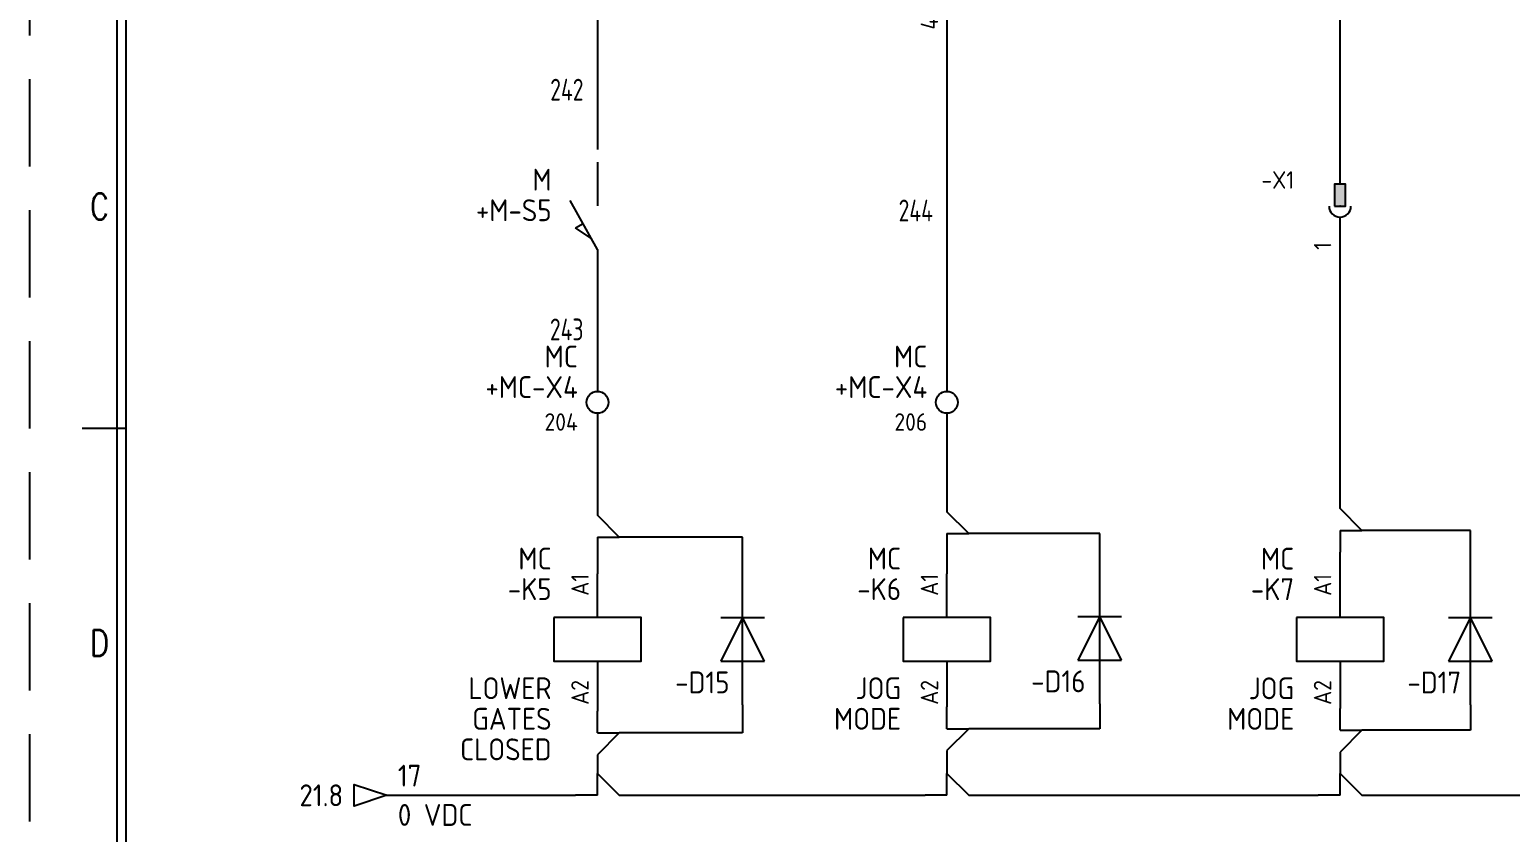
# Model space of a CAD drawing. Header units: millimetres. Extents: x 0 to 420, y 0 to 297.
# Drawn here: x 0 to 169.5, y 90.8 to 182.7 of the extents above; entities that cross this region are included whole.
import ezdxf
from ezdxf.enums import TextEntityAlignment as Align

# ---------------------------------------------------------------- set-up
doc = ezdxf.new("R2010")
doc.units = ezdxf.units.MM
doc.header["$LTSCALE"] = 10
doc.linetypes.add('DASHEDX2', pattern=[1.5, 1, -0.5])
doc.layers.get('0').update_dxf_attribs({"linetype": 'CONTINUOUS'})
for name, color, linetype in [('BLK_0.75mm^2', 7, 'CONTINUOUS'), ('BLU_1.5mm^2', 5, 'CONTINUOUS'), ('COMMENT', 4, 'CONTINUOUS'), ('DESC', 150, 'CONTINUOUS'), ('GRN_2.5mm^2', 3, 'CONTINUOUS'), ('LOC', 8, 'CONTINUOUS'), ('SYMS', 7, 'CONTINUOUS'), ('TAGS', 150, 'CONTINUOUS'), ('TERMS', 123, 'CONTINUOUS'), ('WIRENO', 72, 'CONTINUOUS'), ('WIREREF_DEST', 52, 'CONTINUOUS'), ('XREF', 7, 'CONTINUOUS'), ('ZUWAKU', 7, 'CONTINUOUS')]:
    doc.layers.add(name, color=color, linetype=linetype)
doc.styles.get("Standard").update_dxf_attribs({"font": 'romans', "width": 0.8, "bigfont": 'extfont'})
doc.styles.add('WD_IEC', font='isocp2.shx', dxfattribs={"width": 0.9, "height": 4, "bigfont": 'extfont2.shx'})

# ---------------------------------------------------------------- blocks, each defined once
blk = doc.blocks.new('VDI1')
for p, q in [((0, 7.5), (0, -7.5)), ((0, -2.5), (-2.5, 2.5)), ((-2.5, 2.5), (2.5, 2.5)), ((2.5, 2.5), (0, -2.5)), ((-2.5, -2.5), (2.5, -2.5))]:
    blk.add_line(p, q)
at = {"style": 'WD_IEC'}
for tag, p in [('INST', (-5.5, 10.25)), ('LOC', (-5.5, 6.75)), ('TAG1', (-5.5, 3.25)), ('DESC1', (-5.5, -6.35)), ('DESC2', (-5.5, -9.85)), ('DESC3', (-5.5, -13.35))]:
    blk.add_attdef(tag, text='', height=2.5, dxfattribs=at).set_placement(p, align=Align.RIGHT)
blk.add_attdef('TERM01', text='', height=2, rotation=90, dxfattribs=at).set_placement((-1, 7.5), align=Align.RIGHT)
at = {"style": 'WD_IEC', "flags": 1}
for tag, p, height in [('X2TERM01', (0, 7.5), 0.32), ('ASSYCODE', (1, -4), 1), ('FAMILY', (1, -5.5), 1), ('CATDESC', (1, -7), 1), ('X8TERM02', (0, -7.5), 0.32)]:
    blk.add_attdef(tag, p, '', height=height, dxfattribs=at)
at = {"style": 'WD_IEC', "flags": 9}
for tag, p in [('MFG', (-5.5, -0.25)), ('CAT', (-5.5, -2.75))]:
    blk.add_attdef(tag, text='', height=1.5, dxfattribs=at).set_placement(p, align=Align.RIGHT)
at = {"style": 'WD_IEC'}
blk.add_attdef('TERM02', (-1, -7.5), '', height=2, rotation=90, dxfattribs=at)
blk = doc.blocks.new('VLS11')
for p, q in [((0, 7.5), (0, 2.5)), ((0, -2.5), (-3.12, 3.12)), ((-2.5, 0), (-1.65, 0.47)), ((-0.74, -1.18), (-2.5, 0)), ((0, -2.5), (0, -7.5))]:
    blk.add_line(p, q)
at = {"style": 'WD_IEC'}
for tag, p in [('INST', (-5.25, 7.75)), ('LOC', (-5.25, 4.25)), ('TAG1', (-5.25, 0.75)), ('XREF', (-5.25, -3.75)), ('DESC1', (-5.25, -7.6)), ('DESC2', (-5.25, -11.1)), ('DESC3', (-5.25, -14.6))]:
    blk.add_attdef(tag, text='', height=2.5, dxfattribs=at).set_placement(p, align=Align.RIGHT)
blk.add_attdef('TERM01', text='', height=2, rotation=90, dxfattribs=at).set_placement((-1, 7.5), align=Align.RIGHT)
at = {"style": 'WD_IEC', "flags": 1}
for tag, p, height in [('X2TERM01', (0, 7.5), 0.32), ('MFG', (2.75, 6.5), 1.5), ('CAT', (2.75, 4), 1.5), ('X4LINK', (-4.92, 0), 0.32), ('X1LINK', (0, 0), 0.32), ('CONTACT', (1, -2.5), 1), ('ASSYCODE', (1, -4), 1), ('FAMILY', (1, -5.5), 1), ('CATDESC', (1, -7), 1), ('X8TERM02', (0, -7.5), 0.32)]:
    blk.add_attdef(tag, p, '', height=height, dxfattribs=at)
at = {"style": 'WD_IEC'}
blk.add_attdef('TERM02', (-1, -7.5), '', height=2, rotation=90, dxfattribs=at)
blk = doc.blocks.new('VPB11')
for p, q in [((0, 7.5), (0, 2.5)), ((0, -2.5), (-3.125, 3.125)), ((-6.25, 1.25), (-6.25, -1.25)), ((-6.25, 1.25), (-5, 1.25)), ((-6.25, 0), (-4.375, 0)), ((-3.125, 0), (-1.389, 0)), ((-6.25, -1.25), (-5, -1.25)), ((0, -2.5), (0, -7.5))]:
    blk.add_line(p, q)
at = {"style": 'WD_IEC'}
for tag, p in [('INST', (-8, 10.25)), ('LOC', (-8, 6.75)), ('TAG1', (-8, 3.25)), ('DESC1', (-8, -10.35)), ('DESC2', (-8, -13.85)), ('DESC3', (-8, -17.35))]:
    blk.add_attdef(tag, text='', height=2.5, dxfattribs=at).set_placement(p, align=Align.RIGHT)
blk.add_attdef('TERM01', text='', height=2, rotation=90, dxfattribs=at).set_placement((-1, 7.5), align=Align.RIGHT)
at = {"style": 'WD_IEC', "flags": 1}
for tag, p, height in [('X2TERM01', (0, 7.5), 0.32), ('CONTACT', (0.5, 4.5), 1), ('X1LINK', (0, 0), 0.32), ('ASSYCODE', (1, -4), 1), ('FAMILY', (1, -5.5), 1), ('CATDESC', (1, -7), 1), ('X8TERM02', (0, -7.5), 0.32)]:
    blk.add_attdef(tag, p, '', height=height, dxfattribs=at)
at = {"style": 'WD_IEC', "flags": 9}
for tag, p in [('MFG', (-8.5, -0.25)), ('CAT', (-8.5, -2.75))]:
    blk.add_attdef(tag, text='', height=1.5, dxfattribs=at).set_placement(p, align=Align.RIGHT)
at = {"style": 'WD_IEC'}
blk.add_attdef('TERM02', (-1, -7.5), '', height=2, rotation=90, dxfattribs=at)
at = {"lineweight": 15, "style": 'WD_IEC'}
blk.add_attdef('XREF', text='', height=2.5, dxfattribs=at).set_placement((-8, -6.35), align=Align.RIGHT)
blk = doc.blocks.new('VCR1')
for p, q in [((0, 2.5), (0, 7.5)), ((0, -2.5), (0, -7.5))]:
    blk.add_line(p, q)
blk.add_lwpolyline([(-5, 2.5), (-5, -2.5), (5, -2.5), (5, 2.5)], close=True)
at = {"style": 'WD_IEC'}
for tag, p in [('INST', (-5.25, 11.5)), ('LOC', (-5.25, 8)), ('TAG1', (-5.25, 4.5)), ('DESC1', (-5.25, -6.85)), ('DESC2', (-5.25, -10.35)), ('DESC3', (-5.25, -13.85))]:
    blk.add_attdef(tag, text='', height=2.5, dxfattribs=at).set_placement(p, align=Align.RIGHT)
blk.add_attdef('TERM01', text='', height=2, rotation=90, dxfattribs=at).set_placement((-1, 7.5), align=Align.RIGHT)
at = {"style": 'WD_IEC', "flags": 1}
for tag, p, height in [('X2TERM01', (0, 7.5), 0.32), ('X4LINK', (-5, 0), 0.32), ('X1LINK', (5, 0), 0.32), ('ASSYCODE', (1, -4), 1), ('FAMILY', (1, -5.5), 1), ('CATDESC', (1, -7), 1), ('X8TERM02', (0, -7.5), 0.32)]:
    blk.add_attdef(tag, p, '', height=height, dxfattribs=at)
at = {"style": 'WD_IEC', "flags": 9}
for tag, p in [('MFG', (-6, 1)), ('CAT', (-6, -1.5))]:
    blk.add_attdef(tag, text='', height=1.5, dxfattribs=at).set_placement(p, align=Align.RIGHT)
at = {"style": 'WD_IEC'}
blk.add_attdef('TERM02', (-1, -7.5), '', height=2, rotation=90, dxfattribs=at)
at = {"lineweight": 9, "style": 'WD_IEC'}
for tag, p in [('NO', (-5.5, -16.5)), ('NC', (-5.5, -20))]:
    blk.add_attdef(tag, text='', height=2.5, dxfattribs=at).set_placement(p, align=Align.TOP_RIGHT)
for tag, p in [('XREFNO', (-4, -16.5)), ('XREFNC', (-4, -20))]:
    blk.add_attdef(tag, text='', height=2.5, dxfattribs=at).set_placement(p, align=Align.TOP_LEFT)
blk = doc.blocks.new('HA1D3')
blk.add_lwpolyline([(0, 0), (-3.75, -1.25), (-3.75, 1.25)], close=True)
at = {"style": 'WD_IEC'}
for tag, p, height, flags in [('WIRENO', (1.25, 1), 2.5, 8), ('X1TERM01', (0, 0), 0.32, 1)]:
    blk.add_attdef(tag, p, '', height=height, dxfattribs=dict(at, flags=flags))
at = {"style": 'WD_IEC', "flags": 1}
blk.add_attdef('SIGCODE', text='', height=1, dxfattribs=at).set_placement((-2.5, 1.8), align=Align.RIGHT)
at = {"style": 'WD_IEC'}
blk.add_attdef('XREF', text='', height=2.5, dxfattribs=at).set_placement((-5, 0), align=Align.MIDDLE_RIGHT)
blk.add_attdef('DESC1', text='', height=2.5, dxfattribs=at).set_placement((1.25, -1), align=Align.TOP_LEFT)
blk = doc.blocks.new('VT0002')
blk.add_circle((0, 0), 1.25)
at = {"style": 'WD_IEC', "flags": 1}
for tag, p, height in [('ASSYCODE', (2.75, 10.75), 1), ('CATDESC', (2.75, 9.25), 1), ('MFG', (2.75, 7.25), 1.5), ('CAT', (2.75, 4.75), 1.5), ('X2PIN01', (0, 2.25), 0.4), ('X2TERMDESC01', (0, 1.75), 0.4), ('X4TERM01', (-1.25, 0), 0.32), ('X4PIN01', (-1.25, 1), 0.4), ('X4TERMDESC01', (-1.25, 0.5), 0.4), ('X2TERM01', (0, 1.25), 0.32), ('X8PIN01', (0, -0.25), 0.4), ('X1TERM01', (1.25, 0), 0.32), ('X1PIN01', (1.25, 1), 0.4), ('X1TERMDESC01', (1.25, 0.5), 0.4), ('X8TERM01', (0, -1.25), 0.32), ('X8TERMDESC01', (0, -0.75), 0.4), ('LINKTERM', (0, -2), 0.4), ('STRIPSEQ', (0, -3), 0.4)]:
    blk.add_attdef(tag, p, '', height=height, dxfattribs=at)
at = {"style": 'WD_IEC'}
for tag, p in [('INST', (-2.25, 7.5)), ('LOC', (-2.25, 4))]:
    blk.add_attdef(tag, text='', height=2.5, dxfattribs=at).set_placement(p, align=Align.RIGHT)
at = {"style": 'WD_IEC', "flags": 8}
for tag, height, p in [('TAGSTRIP', 2.5, (-2.25, 0.5)), ('TERM01', 2, (-2.25, -3.25))]:
    blk.add_attdef(tag, text='', height=height, dxfattribs=at).set_placement(p, align=Align.RIGHT)
blk = doc.blocks.new('VC01PJ1')
for p, q in [((0, 2.5), (0, 5)), ((0, -5), (0, -1.25))]:
    blk.add_line(p, q)
blk.add_lwpolyline([(-0.63, 0), (0.62, 0), (0.62, 2.5), (-0.63, 2.5)], close=True)
blk.add_arc((0, 0), 1.25, 180, 0)
blk.add_point((0, 0))
blk.add_solid([(-0.63, 2.5), (-0.63, 0), (0.62, 2.5), (0.62, 0)])
at = {"style": 'WD_IEC', "flags": 1}
for tag, p in [('INST', (-5.25, 8)), ('LOC', (-5.25, 5))]:
    blk.add_attdef(tag, text='', height=2, dxfattribs=at).set_placement(p, align=Align.RIGHT)
for tag, p, height in [('X2TERM01', (0, 5), 0.32), ('MFG', (2.75, 4), 1.5), ('X2TERMDESC01', (0, 4.48), 0.32), ('CAT', (2.75, 1.5), 1.5), ('X4LINK', (-1.25, 1.25), 0.32), ('X1LINK', (1.25, 1.25), 0.32), ('ASSYCODE', (2.75, -2.75), 1), ('FAMILY', (2.75, -4.25), 1), ('X8TERM01', (0, -5), 0.32), ('CATDESC', (2.75, -5.75), 1), ('X8TERMDESC01', (0, -5.52), 0.32)]:
    blk.add_attdef(tag, p, '', height=height, dxfattribs=at)
at = {"style": 'WD_IEC'}
for tag, p in [('TAG1', (-5.25, 2)), ('DESC1', (-5.25, -5.1)), ('DESC2', (-5.25, -8.1)), ('DESC3', (-5.25, -11.1))]:
    blk.add_attdef(tag, text='', height=2, dxfattribs=at).set_placement(p, align=Align.RIGHT)
blk.add_attdef('TERM01', (-1, -5), '', height=2, rotation=90, dxfattribs=at)
blk = doc.blocks.new('WD_WNV')
at = {"linetype": 'Continuous', "style": 'WD_IEC', "width": 0.8}
blk.add_attdef('WIRENO', text='', height=2.5, dxfattribs=at).set_placement((-1.6, 0), align=Align.MIDDLE_RIGHT)
at = {"style": 'WD_IEC', "flags": 1}
for tag, p in [('W08USER', (-1, 0.375)), ('W04USER', (-1, 0.875)), ('W05USER', (-1, 0.75)), ('W09USER', (-1, 0.25)), ('W03USER', (-1, 1)), ('W06USER', (-1, 0.625)), ('W07USER', (-1, 0.5)), ('W02USER', (-1, 1.125)), ('W01USER', (-1, 1.25)), ('W10USER', (-1, 0.125))]:
    blk.add_attdef(tag, text='', height=0.08, dxfattribs=at).set_placement(p, align=Align.CENTER)
blk = doc.blocks.new('JIS_border_a3(L)')
at = {"layer": 'ZUWAKU', "color": 5, "linetype": 'DASHEDX2'}
blk.add_line((0, 297), (0, 0), dxfattribs=at)
at = {"layer": 'ZUWAKU', "color": 5}
for p, q in [((10, 287), (10, 10)), ((11, 286), (11, 11))]:
    blk.add_line(p, q, dxfattribs=at)
at = {"layer": 'ZUWAKU'}
blk.add_line((11, 137), (6, 137), dxfattribs=at)
at = {"layer": 'COMMENT', "width": 0.8}
for s, p in [('C', (8, 162.43)), ('D', (8, 112.43))]:
    blk.add_text(s, height=3, dxfattribs=at).set_placement(p, align=Align.MIDDLE)
blk = doc.blocks.new('HT0_124')
at = {"layer": 'GRN_2.5mm^2'}
for p, q in [((0, 0), (0, 2.5)), ((0, 2.5), (2.5, 0)), ((0, 0), (-2.5, 0))]:
    blk.add_line(p, q, dxfattribs=at)
at = {"layer": 'GRN_2.5mm^2', "style": 'WD_IEC', "flags": 1}
for tag, p in [('X2TERM01', (0, 2.5)), ('WDWSEQ', (1.6, 1.48)), ('X4TERM01', (-2.5, 0)), ('X1TERM01', (2.5, 0))]:
    blk.add_attdef(tag, p, '', height=0.4, dxfattribs=at)
blk = doc.blocks.new('HT0_218')
at = {"layer": 'BLU_1.5mm^2'}
for p, q in [((2.5, 0), (0, 2.5)), ((0, 0), (2.5, 0)), ((0, 0), (0, -2.5))]:
    blk.add_line(p, q, dxfattribs=at)
at = {"layer": 'BLU_1.5mm^2', "style": 'WD_IEC', "flags": 1}
for tag, p in [('X2TERM01', (0, 2.5)), ('WDWSEQ', (1.92, 1.22)), ('X1TERM01', (2.5, 0)), ('X8TERM01', (0, -2.5))]:
    blk.add_attdef(tag, p, '', height=0.4, dxfattribs=at)
blk = doc.blocks.new('HT0_812')
for p, q in [((0, 0), (0, 2.5)), ((0, 0), (2.5, 0)), ((2.5, 0), (0, -2.5))]:
    blk.add_line(p, q)
at = {"style": 'WD_IEC', "flags": 1}
for tag, p in [('X2TERM01', (0, 2.5)), ('WDWSEQ', (1.92, 1.22)), ('X1TERM01', (2.5, 0)), ('X8TERM01', (0, -2.5))]:
    blk.add_attdef(tag, p, '', height=0.4, dxfattribs=at)

msp = doc.modelspace()

# ---------------------------------------------------------------- linework, layer by layer
at = {"layer": 'BLK_0.75mm^2'}
for p, q in [((81.61, 124.57), (67.5, 124.57)), ((81.61, 120.36), (81.61, 124.57)), ((122.5, 124.97), (107.5, 124.97)), ((122.5, 120.48), (122.5, 124.97)), ((164.93, 125.33), (152.5, 125.33)), ((164.93, 120.35), (164.93, 125.33)), ((81.61, 105.36), (81.61, 102.14)), ((122.5, 105.48), (122.5, 102.62)), ((164.93, 105.35), (164.93, 102.44)), ((81.61, 102.14), (67.5, 102.14)), ((122.5, 102.62), (107.5, 102.62)), ((164.93, 102.44), (152.5, 102.44))]:
    msp.add_line(p, q, dxfattribs=at)
at = {"layer": 'BLU_1.5mm^2'}
for p, q in [((150, 167.47), (150, 215.01)), ((65, 182.69), (65, 168.94)), ((105, 182.69), (105, 141.25)), ((150, 127.83), (150, 157.47)), ((65, 152.5), (65, 141.25)), ((65, 138.75), (65, 127.07)), ((105, 138.75), (105, 127.47)), ((65, 122.07), (65, 120.36)), ((105, 122.47), (105, 120.36)), ((150, 120.35), (150, 122.83))]:
    msp.add_line(p, q, dxfattribs=at)
at = {"layer": 'GRN_2.5mm^2'}
for p, q in [((65, 105.36), (65, 104.64)), ((105, 105.36), (105, 105.12)), ((150, 105.35), (150, 104.94)), ((105, 100.12), (105, 97.5)), ((65, 99.64), (65, 97.5)), ((150, 99.94), (150, 97.5)), ((40.9, 95), (62.5, 95)), ((67.5, 95), (102.5, 95)), ((107.5, 95), (147.5, 95)), ((152.5, 95), (187.5, 95))]:
    msp.add_line(p, q, dxfattribs=at)

# ---------------------------------------------------------------- block references
msp.add_blockref('JIS_border_a3(L)', (0, 0))
at = {"layer": 'BLU_1.5mm^2'}
for p in [(105, 124.97), (150, 125.33), (65, 124.57)]:
    msp.add_blockref('HT0_218', p, dxfattribs=at)
at = {"layer": 'GRN_2.5mm^2'}
for name, p in [('HT0_812', (105, 102.62)), ('HT0_812', (65, 102.14)), ('HT0_812', (150, 102.44)), ('HT0_124', (65, 95)), ('HT0_124', (105, 95)), ('HT0_124', (150, 95))]:
    msp.add_blockref(name, p, dxfattribs=at)
at = {"layer": 'SYMS'}
ref = msp.add_blockref('VPB11', (105, 190.19), dxfattribs=at)
ref.add_attrib('TAG1', '+OS-S12', dxfattribs={"layer": 'TAGS', "height": 2.5, "style": 'WD_IEC'}).set_placement((97, 193.44), align=Align.RIGHT)
ref.add_attrib('LOC', 'OS', dxfattribs={"layer": 'LOC', "height": 2.5, "style": 'WD_IEC'}).set_placement((97, 196.94), align=Align.RIGHT)
ref.add_attrib('TERM01', '3', dxfattribs={"layer": 'TERMS', "height": 2, "rotation": 90, "style": 'WD_IEC'}).set_placement((104, 197.69), align=Align.RIGHT)
ref.add_attrib('TERM02', '4', (104, 182.69), dxfattribs={"layer": 'TERMS', "height": 2, "rotation": 90, "style": 'WD_IEC'})
ref = msp.add_blockref('VLS11', (65, 190.19), dxfattribs=at)
ref.add_attrib('TAG1', '+M-S4', dxfattribs={"layer": 'TAGS', "height": 2.5, "style": 'WD_IEC'}).set_placement((59.75, 190.94), align=Align.RIGHT)
ref.add_attrib('LOC', 'M', dxfattribs={"layer": 'LOC', "height": 2.5, "style": 'WD_IEC'}).set_placement((59.75, 194.44), align=Align.RIGHT)
ref = msp.add_blockref('VLS11', (65, 160), dxfattribs=at)
ref.add_attrib('TAG1', '+M-S5', dxfattribs={"layer": 'TAGS', "height": 2.5, "style": 'WD_IEC'}).set_placement((59.75, 160.75), align=Align.RIGHT)
ref.add_attrib('LOC', 'M', dxfattribs={"layer": 'LOC', "height": 2.5, "style": 'WD_IEC'}).set_placement((59.75, 164.25), align=Align.RIGHT)
ref = msp.add_blockref('VC01PJ1', (150, 162.47), dxfattribs=at)
ref.add_attrib('TAG1', '-X1', dxfattribs={"layer": 'TAGS', "height": 2, "style": 'WD_IEC'}).set_placement((144.75, 164.47), align=Align.RIGHT)
ref.add_attrib('TERM01', '1', (149, 157.47), dxfattribs={"layer": 'TERMS', "height": 2, "rotation": 90, "style": 'WD_IEC'})
ref = msp.add_blockref('VT0002', (65, 140), dxfattribs=at)
ref.add_attrib('TAGSTRIP', '+MC-X4', dxfattribs={"layer": 'TAGS', "height": 2.5, "style": 'WD_IEC', "flags": 8}).set_placement((62.75, 140.5), align=Align.RIGHT)
ref.add_attrib('LOC', 'MC', dxfattribs={"layer": 'LOC', "height": 2.5, "style": 'WD_IEC'}).set_placement((62.75, 144), align=Align.RIGHT)
ref.add_attrib('TERM01', '204', dxfattribs={"layer": 'TERMS', "height": 2, "style": 'WD_IEC', "flags": 8}).set_placement((62.75, 136.75), align=Align.RIGHT)
ref = msp.add_blockref('VT0002', (105, 140), dxfattribs=at)
ref.add_attrib('TAGSTRIP', '+MC-X4', dxfattribs={"layer": 'TAGS', "height": 2.5, "style": 'WD_IEC', "flags": 8}).set_placement((102.75, 140.5), align=Align.RIGHT)
ref.add_attrib('LOC', 'MC', dxfattribs={"layer": 'LOC', "height": 2.5, "style": 'WD_IEC'}).set_placement((102.75, 144), align=Align.RIGHT)
ref.add_attrib('TERM01', '206', dxfattribs={"layer": 'TERMS', "height": 2, "style": 'WD_IEC', "flags": 8}).set_placement((102.75, 136.75), align=Align.RIGHT)
ref = msp.add_blockref('VCR1', (65, 112.86), dxfattribs=at)
ref.add_attrib('TAG1', '-K5', dxfattribs={"layer": 'TAGS', "height": 2.5, "style": 'WD_IEC'}).set_placement((59.75, 117.36), align=Align.RIGHT)
ref.add_attrib('LOC', 'MC', dxfattribs={"layer": 'LOC', "height": 2.5, "style": 'WD_IEC'}).set_placement((59.75, 120.86), align=Align.RIGHT)
ref.add_attrib('DESC1', 'LOWER', dxfattribs={"layer": 'DESC', "height": 2.5, "style": 'WD_IEC'}).set_placement((59.75, 106.01), align=Align.RIGHT)
ref.add_attrib('DESC2', 'GATES', dxfattribs={"layer": 'DESC', "height": 2.5, "style": 'WD_IEC'}).set_placement((59.75, 102.51), align=Align.RIGHT)
ref.add_attrib('DESC3', 'CLOSED', dxfattribs={"layer": 'DESC', "height": 2.5, "style": 'WD_IEC'}).set_placement((59.75, 99.01), align=Align.RIGHT)
ref.add_attrib('TERM01', 'A1', dxfattribs={"layer": 'TERMS', "height": 2, "rotation": 90, "style": 'WD_IEC'}).set_placement((64, 120.36), align=Align.RIGHT)
ref.add_attrib('TERM02', 'A2', (64, 105.36), dxfattribs={"layer": 'TERMS', "height": 2, "rotation": 90, "style": 'WD_IEC'})
ref = msp.add_blockref('VCR1', (105, 112.86), dxfattribs=at)
ref.add_attrib('TAG1', '-K6', dxfattribs={"layer": 'TAGS', "height": 2.5, "style": 'WD_IEC'}).set_placement((99.75, 117.36), align=Align.RIGHT)
ref.add_attrib('LOC', 'MC', dxfattribs={"layer": 'LOC', "height": 2.5, "style": 'WD_IEC'}).set_placement((99.75, 120.86), align=Align.RIGHT)
ref.add_attrib('DESC1', 'JOG', dxfattribs={"layer": 'DESC', "height": 2.5, "style": 'WD_IEC'}).set_placement((99.75, 106.01), align=Align.RIGHT)
ref.add_attrib('DESC2', 'MODE', dxfattribs={"layer": 'DESC', "height": 2.5, "style": 'WD_IEC'}).set_placement((99.75, 102.51), align=Align.RIGHT)
ref.add_attrib('TERM01', 'A1', dxfattribs={"layer": 'TERMS', "height": 2, "rotation": 90, "style": 'WD_IEC'}).set_placement((104, 120.36), align=Align.RIGHT)
ref.add_attrib('TERM02', 'A2', (104, 105.36), dxfattribs={"layer": 'TERMS', "height": 2, "rotation": 90, "style": 'WD_IEC'})
ref = msp.add_blockref('VCR1', (150, 112.85), dxfattribs=at)
ref.add_attrib('TAG1', '-K7', dxfattribs={"layer": 'TAGS', "height": 2.5, "style": 'WD_IEC'}).set_placement((144.75, 117.35), align=Align.RIGHT)
ref.add_attrib('LOC', 'MC', dxfattribs={"layer": 'LOC', "height": 2.5, "style": 'WD_IEC'}).set_placement((144.75, 120.85), align=Align.RIGHT)
ref.add_attrib('DESC1', 'JOG', dxfattribs={"layer": 'DESC', "height": 2.5, "style": 'WD_IEC'}).set_placement((144.75, 106), align=Align.RIGHT)
ref.add_attrib('DESC2', 'MODE', dxfattribs={"layer": 'DESC', "height": 2.5, "style": 'WD_IEC'}).set_placement((144.75, 102.5), align=Align.RIGHT)
ref.add_attrib('TERM01', 'A1', dxfattribs={"layer": 'TERMS', "height": 2, "rotation": 90, "style": 'WD_IEC'}).set_placement((149, 120.35), align=Align.RIGHT)
ref.add_attrib('TERM02', 'A2', (149, 105.35), dxfattribs={"layer": 'TERMS', "height": 2, "rotation": 90, "style": 'WD_IEC'})
ref = msp.add_blockref('VDI1', (81.61, 112.86), dxfattribs=dict(at, xscale=-1, rotation=180))
ref.add_attrib('TAG1', '-D15', dxfattribs={"layer": 'TAGS', "height": 2.5, "style": 'WD_IEC'}).set_placement((80.12, 106.68), align=Align.RIGHT)
ref = msp.add_blockref('VDI1', (122.5, 112.98), dxfattribs=dict(at, xscale=-1, rotation=180))
ref.add_attrib('TAG1', '-D16', dxfattribs={"layer": 'TAGS', "height": 2.5, "style": 'WD_IEC'}).set_placement((120.86, 106.8), align=Align.RIGHT)
ref = msp.add_blockref('VDI1', (164.93, 112.85), dxfattribs=dict(at, xscale=-1, rotation=180))
ref.add_attrib('TAG1', '-D17', dxfattribs={"layer": 'TAGS', "height": 2.5, "style": 'WD_IEC'}).set_placement((163.87, 106.67), align=Align.RIGHT)
ref = msp.add_blockref('HA1D3', (40.9, 95), dxfattribs=at)
ref.add_attrib('WIRENO', '17', (42.15, 96), dxfattribs={"layer": 'WIREREF_DEST', "height": 2.5, "style": 'WD_IEC', "flags": 8})
ref.add_attrib('DESC1', '0 VDC', dxfattribs={"layer": 'DESC', "height": 2.5, "style": 'WD_IEC'}).set_placement((42.15, 94), align=Align.TOP_LEFT)
ref.add_attrib('XREF', '21.8', dxfattribs={"layer": 'XREF', "height": 2.5, "style": 'WD_IEC'}).set_placement((35.9, 95), align=Align.MIDDLE_RIGHT)
at = {"layer": 'WIRENO'}
ref = msp.add_blockref('WD_WNV', (65, 175.81), dxfattribs=at)
ref.add_attrib('WIRENO', '242', dxfattribs={"linetype": 'Continuous', "height": 2.5, "style": 'WD_IEC', "width": 0.8}).set_placement((63.4, 175.81), align=Align.MIDDLE_RIGHT)
ref = msp.add_blockref('WD_WNV', (105, 161.97), dxfattribs=at)
ref.add_attrib('WIRENO', '244', dxfattribs={"linetype": 'Continuous', "height": 2.5, "style": 'WD_IEC', "width": 0.8}).set_placement((103.4, 161.97), align=Align.MIDDLE_RIGHT)
ref = msp.add_blockref('WD_WNV', (65, 148.35), dxfattribs=at)
ref.add_attrib('WIRENO', '243', dxfattribs={"linetype": 'Continuous', "height": 2.5, "style": 'WD_IEC', "width": 0.8}).set_placement((63.4, 148.35), align=Align.MIDDLE_RIGHT)

doc.saveas('drawing.dxf')
